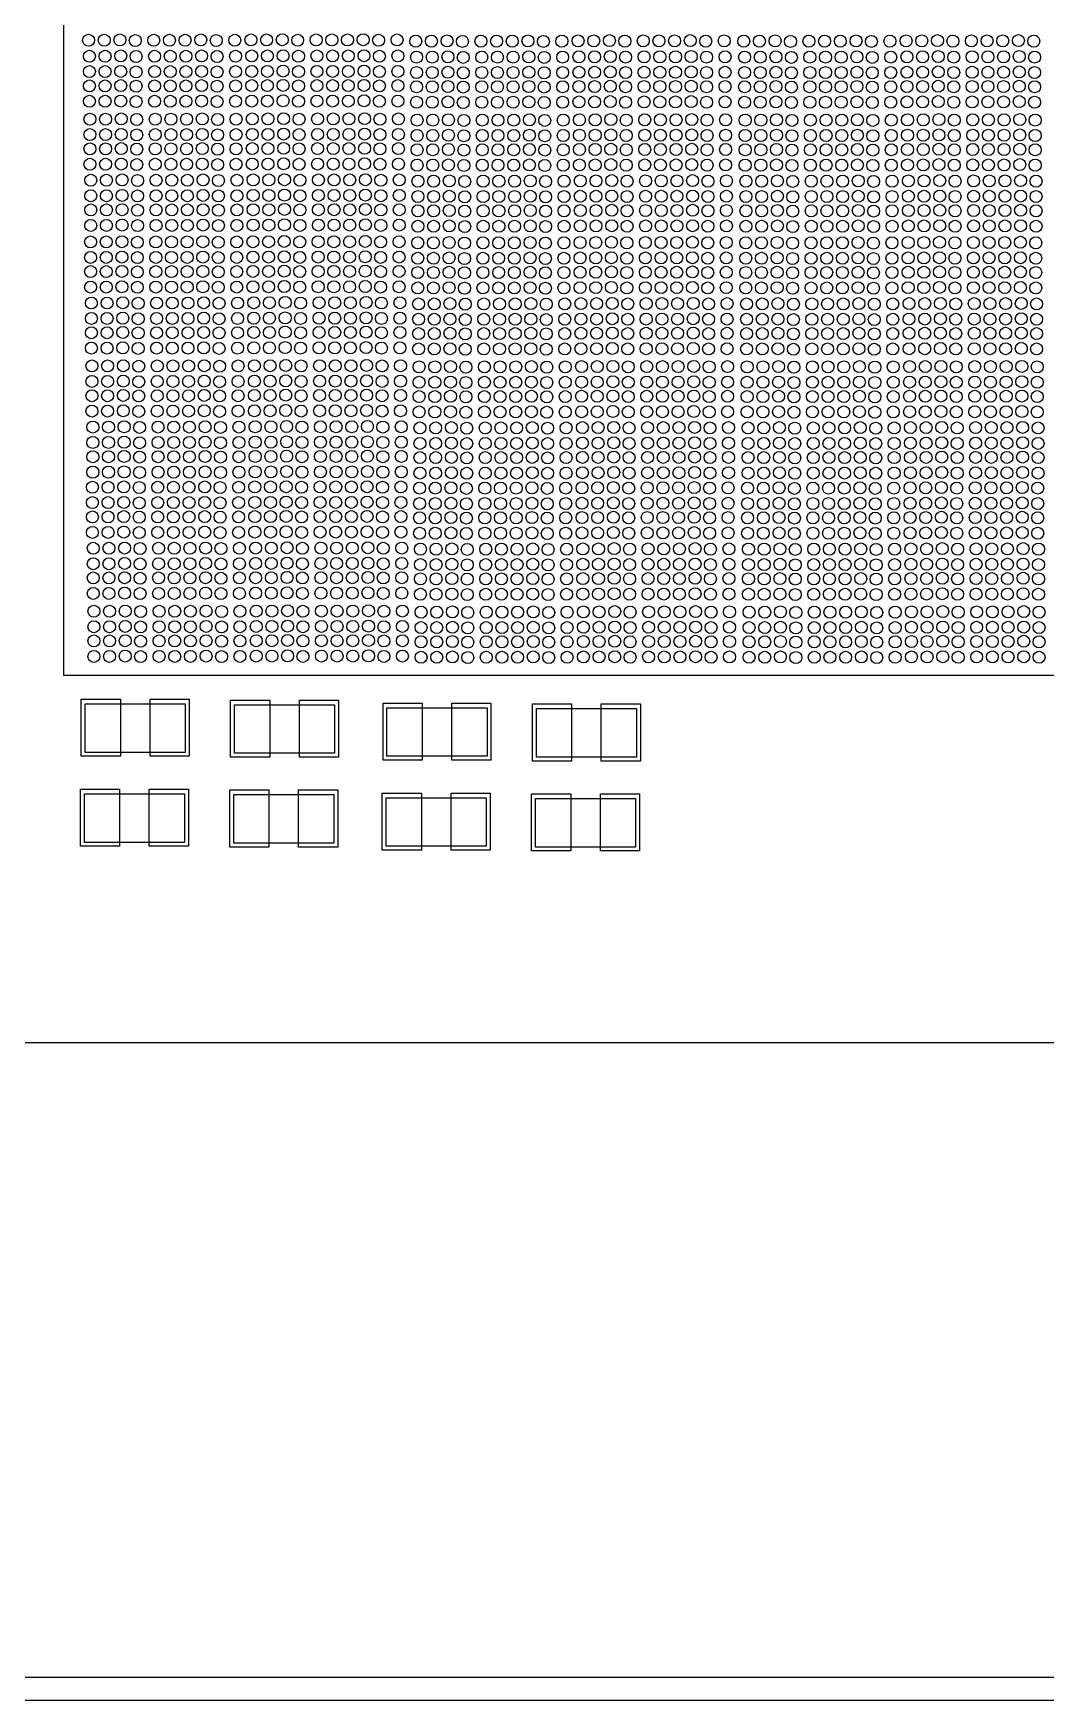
# Model space of a CAD drawing. Header units: millimetres. Extents: x 214 to 707, y -205 to 78.
# Drawn here: x 338 to 370.1, y -85.5 to -32.6 of the extents above; entities that cross this region are included whole.
import ezdxf

# ---------------------------------------------------------------- set-up
doc = ezdxf.new("R2010")
doc.units = ezdxf.units.MM
doc.layers.get('0').update_dxf_attribs({"linetype": 'CONTINUOUS', "lineweight": 25})

msp = doc.modelspace()

# ---------------------------------------------------------------- linework, layer by layer
for points in [[(303.612, 36.549), (433.759, 36.549), (433.759, -85.475), (303.612, -85.475)], [(304.364, 35.795), (433.075, 35.795), (433.075, -84.746), (304.364, -84.746)], [(332.34, 19.73), (398.332, 19.73), (398.332, -64.631), (332.34, -64.631)], [(339.001, 8.122), (391.988, 8.122), (391.988, -52.987), (339.001, -52.987)], [(339.559, -53.743), (340.798, -53.743), (340.798, -55.552), (339.559, -55.552)], [(341.74, -53.743), (342.98, -53.743), (342.98, -55.552), (341.74, -55.552)], [(344.293, -53.768), (345.533, -53.768), (345.533, -55.577), (344.293, -55.577)], [(346.475, -53.768), (347.714, -53.768), (347.714, -55.577), (346.475, -55.577)], [(349.127, -53.867), (350.367, -53.867), (350.367, -55.676), (349.127, -55.676)], [(351.309, -53.867), (352.548, -53.867), (352.548, -55.676), (351.309, -55.676)], [(339.683, -53.892), (342.856, -53.892), (342.856, -55.428), (339.683, -55.428)], [(344.417, -53.916), (347.59, -53.916), (347.59, -55.453), (344.417, -55.453)], [(349.251, -54.016), (352.424, -54.016), (352.424, -55.552), (349.251, -55.552)], [(353.862, -53.892), (355.101, -53.892), (355.101, -55.701), (353.862, -55.701)], [(353.986, -54.04), (357.159, -54.04), (357.159, -55.577), (353.986, -55.577)], [(356.043, -53.892), (357.283, -53.892), (357.283, -55.701), (356.043, -55.701)], [(339.534, -56.594), (340.773, -56.594), (340.773, -58.403), (339.534, -58.403)], [(339.658, -56.742), (342.831, -56.742), (342.831, -58.279), (339.658, -58.279)], [(341.715, -56.594), (342.955, -56.594), (342.955, -58.403), (341.715, -58.403)], [(344.269, -56.618), (345.508, -56.618), (345.508, -58.428), (344.269, -58.428)], [(344.393, -56.767), (347.566, -56.767), (347.566, -58.304), (344.393, -58.304)], [(346.45, -56.618), (347.69, -56.618), (347.69, -58.428), (346.45, -58.428)], [(349.102, -56.717), (350.342, -56.717), (350.342, -58.527), (349.102, -58.527)], [(349.226, -56.866), (352.399, -56.866), (352.399, -58.403), (349.226, -58.403)], [(351.284, -56.717), (352.523, -56.717), (352.523, -58.527), (351.284, -58.527)], [(353.837, -56.742), (355.077, -56.742), (355.077, -58.552), (353.837, -58.552)], [(353.961, -56.891), (357.134, -56.891), (357.134, -58.428), (353.961, -58.428)], [(356.018, -56.742), (357.258, -56.742), (357.258, -58.552), (356.018, -58.552)]]:
    msp.add_lwpolyline(points, close=True)
for centre in [(339.789, -32.863), (340.286, -32.863), (340.783, -32.854), (341.271, -32.872), (341.857, -32.863), (342.354, -32.863), (342.851, -32.863), (343.348, -32.854), (343.836, -32.872), (344.422, -32.863), (344.937, -32.854), (345.434, -32.854), (345.931, -32.845), (346.419, -32.863), (347.005, -32.854), (347.502, -32.854), (347.999, -32.854), (348.496, -32.845), (348.984, -32.863), (349.569, -32.854), (350.161, -32.891), (350.658, -32.891), (351.155, -32.882), (351.643, -32.9), (352.229, -32.891), (352.726, -32.891), (353.223, -32.891), (353.72, -32.882), (354.208, -32.9), (354.794, -32.891), (355.309, -32.882), (355.806, -32.882), (356.303, -32.873), (356.791, -32.891), (357.376, -32.882), (357.873, -32.882), (358.37, -32.882), (358.867, -32.873), (359.356, -32.891), (359.941, -32.882), (360.561, -32.891), (361.058, -32.891), (361.555, -32.882), (362.043, -32.9), (362.629, -32.891), (363.126, -32.891), (363.623, -32.891), (364.12, -32.882), (364.608, -32.9), (365.194, -32.891), (365.709, -32.882), (366.206, -32.882), (366.703, -32.873), (367.191, -32.891), (367.777, -32.882), (368.274, -32.882), (368.771, -32.882), (369.268, -32.873), (369.756, -32.891), (339.816, -33.369), (340.313, -33.369), (340.81, -33.36), (341.298, -33.377), (341.884, -33.369), (342.381, -33.369), (342.878, -33.369), (343.375, -33.36), (343.863, -33.377), (344.449, -33.369), (344.963, -33.36), (345.46, -33.36), (345.957, -33.351), (346.445, -33.369), (347.031, -33.36), (347.528, -33.36), (348.025, -33.36), (348.522, -33.351), (349.01, -33.369), (349.596, -33.36), (350.188, -33.397), (350.685, -33.397), (351.182, -33.388), (351.67, -33.406), (352.256, -33.397), (352.753, -33.397), (353.25, -33.397), (353.747, -33.388), (354.235, -33.406), (354.82, -33.397), (355.335, -33.388), (355.832, -33.388), (356.329, -33.379), (356.817, -33.397), (357.403, -33.388), (357.9, -33.388), (358.397, -33.388), (358.894, -33.379), (359.382, -33.397), (359.968, -33.388), (360.588, -33.397), (361.085, -33.397), (361.582, -33.388), (362.07, -33.406), (362.656, -33.397), (363.153, -33.397), (363.65, -33.397), (364.147, -33.388), (364.635, -33.406), (365.221, -33.397), (365.735, -33.388), (366.232, -33.388), (366.729, -33.379), (367.217, -33.397), (367.803, -33.388), (368.3, -33.388), (368.797, -33.388), (369.294, -33.379), (369.782, -33.397), (339.816, -33.857), (340.313, -33.857), (340.81, -33.848), (341.298, -33.866), (341.884, -33.857), (342.381, -33.857), (342.878, -33.857), (343.375, -33.848), (343.863, -33.866), (344.449, -33.857), (344.963, -33.848), (345.46, -33.848), (345.957, -33.839), (346.445, -33.857), (347.031, -33.848), (347.528, -33.848), (348.025, -33.848), (348.522, -33.839), (349.01, -33.857), (349.596, -33.848), (350.188, -33.885), (350.685, -33.885), (351.182, -33.876), (351.67, -33.894), (352.256, -33.885), (352.753, -33.885), (353.25, -33.885), (353.747, -33.876), (354.235, -33.894), (354.82, -33.885), (355.335, -33.876), (355.832, -33.876), (356.329, -33.867), (356.817, -33.885), (357.403, -33.876), (357.9, -33.876), (358.397, -33.876), (358.894, -33.867), (359.382, -33.885), (359.968, -33.876), (360.588, -33.885), (361.085, -33.885), (361.582, -33.876), (362.07, -33.894), (362.656, -33.885), (363.153, -33.885), (363.65, -33.885), (364.147, -33.876), (364.635, -33.894), (365.221, -33.885), (365.735, -33.876), (366.232, -33.876), (366.729, -33.867), (367.217, -33.885), (367.803, -33.876), (368.3, -33.876), (368.797, -33.876), (369.294, -33.867), (369.782, -33.885), (339.816, -34.309), (340.313, -34.309), (340.81, -34.3), (341.298, -34.318), (341.884, -34.309), (342.381, -34.309), (342.878, -34.309), (343.375, -34.3), (343.863, -34.318), (344.449, -34.309), (344.963, -34.3), (345.46, -34.3), (345.957, -34.292), (346.445, -34.309), (347.031, -34.3), (347.528, -34.3), (348.025, -34.3), (348.522, -34.292), (349.01, -34.309), (349.596, -34.3), (350.188, -34.337), (350.685, -34.337), (351.182, -34.329), (351.67, -34.346), (352.256, -34.337), (352.753, -34.337), (353.25, -34.337), (353.747, -34.329), (354.235, -34.346), (354.82, -34.337), (355.335, -34.329), (355.832, -34.329), (356.329, -34.32), (356.817, -34.337), (357.403, -34.329), (357.9, -34.329), (358.397, -34.329), (358.894, -34.32), (359.382, -34.337), (359.968, -34.329), (360.588, -34.337), (361.085, -34.337), (361.582, -34.329), (362.07, -34.346), (362.656, -34.337), (363.153, -34.337), (363.65, -34.337), (364.147, -34.329), (364.635, -34.346), (365.221, -34.337), (365.735, -34.329), (366.232, -34.329), (366.729, -34.32), (367.217, -34.337), (367.803, -34.329), (368.3, -34.329), (368.797, -34.329), (369.294, -34.32), (369.782, -34.337), (339.816, -34.797), (340.313, -34.797), (340.81, -34.789), (341.298, -34.806), (341.884, -34.797), (342.381, -34.797), (342.878, -34.797), (343.375, -34.789), (343.863, -34.806), (344.449, -34.797), (344.963, -34.789), (345.46, -34.789), (345.957, -34.78), (346.445, -34.797), (347.031, -34.789), (347.528, -34.789), (348.025, -34.789), (348.522, -34.78), (349.01, -34.797), (349.596, -34.789), (350.188, -34.826), (350.685, -34.826), (351.182, -34.817), (351.67, -34.834), (352.256, -34.826), (352.753, -34.826), (353.25, -34.826), (353.747, -34.817), (354.235, -34.834), (354.82, -34.826), (355.335, -34.817), (355.832, -34.817), (356.329, -34.808), (356.817, -34.826), (357.403, -34.817), (357.9, -34.817), (358.397, -34.817), (358.894, -34.808), (359.382, -34.826), (359.968, -34.817), (360.588, -34.826), (361.085, -34.826), (361.582, -34.817), (362.07, -34.834), (362.656, -34.826), (363.153, -34.826), (363.65, -34.826), (364.147, -34.817), (364.635, -34.834), (365.221, -34.826), (365.735, -34.817), (366.232, -34.817), (366.729, -34.808), (367.217, -34.826), (367.803, -34.817), (368.3, -34.817), (368.797, -34.817), (369.294, -34.808), (369.782, -34.826), (339.834, -35.364), (340.331, -35.364), (340.828, -35.356), (341.316, -35.373), (341.902, -35.364), (342.399, -35.364), (342.896, -35.364), (343.393, -35.356), (343.881, -35.373), (344.466, -35.364), (344.981, -35.356), (345.478, -35.356), (345.975, -35.347), (346.463, -35.364), (347.049, -35.356), (347.546, -35.356), (348.043, -35.356), (348.54, -35.347), (349.028, -35.364), (349.614, -35.356), (350.206, -35.393), (350.703, -35.393), (351.2, -35.384), (351.688, -35.401), (352.273, -35.393), (352.77, -35.393), (353.267, -35.393), (353.764, -35.384), (354.253, -35.401), (354.838, -35.393), (355.353, -35.384), (355.85, -35.384), (356.347, -35.375), (356.835, -35.393), (357.421, -35.384), (357.918, -35.384), (358.415, -35.384), (358.912, -35.375), (359.4, -35.393), (359.986, -35.384), (360.606, -35.393), (361.103, -35.393), (361.6, -35.384), (362.088, -35.401), (362.674, -35.393), (363.171, -35.393), (363.668, -35.393), (364.165, -35.384), (364.653, -35.401), (365.238, -35.393), (365.753, -35.384), (366.25, -35.384), (366.747, -35.375), (367.235, -35.393), (367.821, -35.384), (368.318, -35.384), (368.815, -35.384), (369.312, -35.375), (369.8, -35.393), (339.834, -35.853), (340.331, -35.853), (340.828, -35.844), (341.316, -35.861), (341.902, -35.853), (342.399, -35.853), (342.896, -35.853), (343.393, -35.844), (343.881, -35.861), (344.466, -35.853), (344.981, -35.844), (345.478, -35.844), (345.975, -35.835), (346.463, -35.853), (347.049, -35.844), (347.546, -35.844), (348.043, -35.844), (348.54, -35.835), (349.028, -35.853), (349.614, -35.844), (350.206, -35.881), (350.703, -35.881), (351.2, -35.872), (351.688, -35.89), (352.273, -35.881), (352.77, -35.881), (353.267, -35.881), (353.764, -35.872), (354.253, -35.89), (354.838, -35.881), (355.353, -35.872), (355.85, -35.872), (356.347, -35.863), (356.835, -35.881), (357.421, -35.872), (357.918, -35.872), (358.415, -35.872), (358.912, -35.863), (359.4, -35.881), (359.986, -35.872), (360.606, -35.881), (361.103, -35.881), (361.6, -35.872), (362.088, -35.89), (362.674, -35.881), (363.171, -35.881), (363.668, -35.881), (364.165, -35.872), (364.653, -35.89), (365.238, -35.881), (365.753, -35.872), (366.25, -35.872), (366.747, -35.863), (367.235, -35.881), (367.821, -35.872), (368.318, -35.872), (368.815, -35.872), (369.312, -35.863), (369.8, -35.881), (339.834, -36.305), (340.331, -36.305), (340.828, -36.296), (341.316, -36.314), (341.902, -36.305), (342.399, -36.305), (342.896, -36.305), (343.393, -36.296), (343.881, -36.314), (344.466, -36.305), (344.981, -36.296), (345.478, -36.296), (345.975, -36.287), (346.463, -36.305), (347.049, -36.296), (347.546, -36.296), (348.043, -36.296), (348.54, -36.287), (349.028, -36.305), (349.614, -36.296), (350.206, -36.333), (350.703, -36.333), (351.2, -36.324), (351.688, -36.342), (352.273, -36.333), (352.77, -36.333), (353.267, -36.333), (353.764, -36.324), (354.253, -36.342), (354.838, -36.333), (355.353, -36.324), (355.85, -36.324), (356.347, -36.316), (356.835, -36.333), (357.421, -36.324), (357.918, -36.324), (358.415, -36.324), (358.912, -36.316), (359.4, -36.333), (359.986, -36.324), (360.606, -36.333), (361.103, -36.333), (361.6, -36.324), (362.088, -36.342), (362.674, -36.333), (363.171, -36.333), (363.668, -36.333), (364.165, -36.324), (364.653, -36.342), (365.238, -36.333), (365.753, -36.324), (366.25, -36.324), (366.747, -36.316), (367.235, -36.333), (367.821, -36.324), (368.318, -36.324), (368.815, -36.324), (369.312, -36.316), (369.8, -36.333), (339.834, -36.793), (340.331, -36.793), (340.828, -36.784), (341.316, -36.802), (341.902, -36.793), (342.399, -36.793), (342.896, -36.793), (343.393, -36.784), (343.881, -36.802), (344.466, -36.793), (344.981, -36.784), (345.478, -36.784), (345.975, -36.776), (346.463, -36.793), (347.049, -36.784), (347.546, -36.784), (348.043, -36.784), (348.54, -36.776), (349.028, -36.793), (349.614, -36.784), (350.206, -36.821), (350.703, -36.821), (351.2, -36.813), (351.688, -36.83), (352.273, -36.821), (352.77, -36.821), (353.267, -36.821), (353.764, -36.813), (354.253, -36.83), (354.838, -36.821), (355.353, -36.813), (355.85, -36.813), (356.347, -36.804), (356.835, -36.821), (357.421, -36.813), (357.918, -36.813), (358.415, -36.813), (358.912, -36.804), (359.4, -36.821), (359.986, -36.813), (360.606, -36.821), (361.103, -36.821), (361.6, -36.813), (362.088, -36.83), (362.674, -36.821), (363.171, -36.821), (363.668, -36.821), (364.165, -36.813), (364.653, -36.83), (365.238, -36.821), (365.753, -36.813), (366.25, -36.813), (366.747, -36.804), (367.235, -36.821), (367.821, -36.813), (368.318, -36.813), (368.815, -36.813), (369.312, -36.804), (369.8, -36.821), (339.86, -37.299), (340.357, -37.299), (340.854, -37.29), (341.342, -37.308), (341.928, -37.299), (342.425, -37.299), (342.922, -37.299), (343.419, -37.29), (343.907, -37.308), (344.493, -37.299), (345.008, -37.29), (345.505, -37.29), (346.002, -37.281), (346.49, -37.299), (347.076, -37.29), (347.573, -37.29), (348.07, -37.29), (348.567, -37.281), (349.055, -37.299), (349.641, -37.29), (350.232, -37.327), (350.729, -37.327), (351.226, -37.318), (351.714, -37.336), (352.3, -37.327), (352.797, -37.327), (353.294, -37.327), (353.791, -37.318), (354.279, -37.336), (354.865, -37.327), (355.38, -37.318), (355.877, -37.318), (356.374, -37.31), (356.862, -37.327), (357.448, -37.318), (357.945, -37.318), (358.442, -37.318), (358.939, -37.31), (359.427, -37.327), (360.012, -37.318), (360.632, -37.327), (361.129, -37.327), (361.626, -37.318), (362.114, -37.336), (362.7, -37.327), (363.197, -37.327), (363.694, -37.327), (364.191, -37.318), (364.679, -37.336), (365.265, -37.327), (365.78, -37.318), (366.277, -37.318), (366.774, -37.31), (367.262, -37.327), (367.848, -37.318), (368.345, -37.318), (368.842, -37.318), (369.339, -37.31), (369.827, -37.327), (339.86, -37.787), (340.357, -37.787), (340.854, -37.778), (341.342, -37.796), (341.928, -37.787), (342.425, -37.787), (342.922, -37.787), (343.419, -37.778), (343.907, -37.796), (344.493, -37.787), (345.008, -37.778), (345.505, -37.778), (346.002, -37.77), (346.002, -38.222), (346.49, -37.787), (347.076, -37.778), (347.573, -37.778), (348.07, -37.778), (348.567, -37.77), (348.567, -38.222), (349.055, -37.787), (349.641, -37.778), (350.232, -37.815), (350.729, -37.815), (351.226, -37.807), (351.714, -37.824), (352.3, -37.815), (352.797, -37.815), (353.294, -37.815), (353.791, -37.807), (354.279, -37.824), (354.865, -37.815), (355.38, -37.807), (355.877, -37.807), (356.374, -37.798), (356.862, -37.815), (357.448, -37.807), (357.945, -37.807), (358.442, -37.807), (358.939, -37.798), (359.427, -37.815), (360.012, -37.807), (360.632, -37.815), (361.129, -37.815), (361.626, -37.807), (362.114, -37.824), (362.7, -37.815), (363.197, -37.815), (363.694, -37.815), (364.191, -37.807), (364.679, -37.824), (365.265, -37.815), (365.78, -37.807), (366.277, -37.807), (366.774, -37.798), (367.262, -37.815), (367.848, -37.807), (368.345, -37.807), (368.842, -37.807), (369.339, -37.798), (369.827, -37.815), (339.86, -38.24), (339.86, -38.728), (340.357, -38.24), (340.357, -38.728), (340.854, -38.231), (340.854, -38.719), (341.342, -38.249), (341.342, -38.737), (341.928, -38.24), (341.928, -38.728), (342.425, -38.24), (342.425, -38.728), (342.922, -38.24), (342.922, -38.728), (343.419, -38.231), (343.419, -38.719), (343.907, -38.249), (343.907, -38.737), (344.493, -38.24), (344.493, -38.728), (345.008, -38.231), (345.008, -38.719), (345.505, -38.231), (345.505, -38.719), (346.002, -38.71), (346.49, -38.24), (346.49, -38.728), (347.076, -38.231), (347.076, -38.719), (347.573, -38.231), (347.573, -38.719), (348.07, -38.231), (348.07, -38.719), (348.567, -38.71), (349.055, -38.24), (349.055, -38.728), (349.641, -38.231), (349.641, -38.719), (350.232, -38.268), (350.232, -38.756), (350.729, -38.268), (350.729, -38.756), (351.226, -38.259), (351.226, -38.747), (351.714, -38.277), (352.3, -38.268), (352.3, -38.756), (352.797, -38.268), (352.797, -38.756), (353.294, -38.268), (353.294, -38.756), (353.791, -38.259), (353.791, -38.747), (354.279, -38.277), (354.865, -38.268), (354.865, -38.756), (355.38, -38.259), (355.38, -38.747), (355.877, -38.259), (355.877, -38.747), (356.374, -38.25), (356.374, -38.738), (356.862, -38.268), (356.862, -38.756), (357.448, -38.259), (357.448, -38.747), (357.945, -38.259), (357.945, -38.747), (358.442, -38.259), (358.442, -38.747), (358.939, -38.25), (358.939, -38.738), (359.427, -38.268), (359.427, -38.756), (360.012, -38.259), (360.012, -38.747), (360.632, -38.268), (360.632, -38.756), (361.129, -38.268), (361.129, -38.756), (361.626, -38.259), (361.626, -38.747), (362.114, -38.277), (362.7, -38.268), (362.7, -38.756), (363.197, -38.268), (363.197, -38.756), (363.694, -38.268), (363.694, -38.756), (364.191, -38.259), (364.191, -38.747), (364.679, -38.277), (365.265, -38.268), (365.265, -38.756), (365.78, -38.259), (365.78, -38.747), (366.277, -38.259), (366.277, -38.747), (366.774, -38.25), (366.774, -38.738), (367.262, -38.268), (367.262, -38.756), (367.848, -38.259), (367.848, -38.747), (368.345, -38.259), (368.345, -38.747), (368.842, -38.259), (368.842, -38.747), (369.339, -38.25), (369.339, -38.738), (369.827, -38.268), (369.827, -38.756), (339.854, -39.254), (340.351, -39.254), (340.848, -39.245), (341.336, -39.263), (341.922, -39.254), (342.419, -39.254), (342.916, -39.254), (343.413, -39.245), (343.901, -39.263), (344.487, -39.254), (345.001, -39.245), (345.498, -39.245), (345.995, -39.236), (346.483, -39.254), (347.069, -39.245), (347.566, -39.245), (348.063, -39.245), (348.56, -39.236), (349.048, -39.254), (349.634, -39.245), (350.226, -39.282), (350.723, -39.282), (351.22, -39.273), (351.714, -38.765), (352.294, -39.282), (352.791, -39.282), (353.288, -39.282), (353.785, -39.273), (354.279, -38.765), (354.858, -39.282), (355.373, -39.273), (355.87, -39.273), (356.367, -39.264), (356.855, -39.282), (357.441, -39.273), (357.938, -39.273), (358.435, -39.273), (358.932, -39.264), (359.42, -39.282), (360.006, -39.273), (360.626, -39.282), (361.123, -39.282), (361.62, -39.273), (362.114, -38.765), (362.694, -39.282), (363.191, -39.282), (363.688, -39.282), (364.185, -39.273), (364.679, -38.765), (365.259, -39.282), (365.773, -39.273), (366.27, -39.273), (366.767, -39.264), (367.255, -39.282), (367.841, -39.273), (368.338, -39.273), (368.835, -39.273), (369.332, -39.264), (369.82, -39.282), (339.854, -39.742), (340.351, -39.742), (340.848, -39.733), (341.336, -39.751), (341.922, -39.742), (342.419, -39.742), (342.916, -39.742), (343.413, -39.733), (343.901, -39.751), (344.487, -39.742), (345.001, -39.733), (345.498, -39.733), (345.995, -39.724), (346.483, -39.742), (347.069, -39.733), (347.566, -39.733), (348.063, -39.733), (348.56, -39.724), (349.048, -39.742), (349.634, -39.733), (350.226, -39.77), (350.723, -39.77), (351.22, -39.761), (351.708, -39.291), (351.708, -39.779), (352.294, -39.77), (352.791, -39.77), (353.288, -39.77), (353.785, -39.761), (354.273, -39.291), (354.273, -39.779), (354.858, -39.77), (355.373, -39.761), (355.87, -39.761), (356.367, -39.752), (356.855, -39.77), (357.441, -39.761), (357.938, -39.761), (358.435, -39.761), (358.932, -39.752), (359.42, -39.77), (360.006, -39.761), (360.626, -39.77), (361.123, -39.77), (361.62, -39.761), (362.108, -39.291), (362.108, -39.779), (362.694, -39.77), (363.191, -39.77), (363.688, -39.77), (364.185, -39.761), (364.673, -39.291), (364.673, -39.779), (365.259, -39.77), (365.773, -39.761), (366.27, -39.761), (366.767, -39.752), (367.255, -39.77), (367.841, -39.761), (368.338, -39.761), (368.835, -39.761), (369.332, -39.752), (369.82, -39.77), (339.854, -40.194), (340.351, -40.194), (340.848, -40.186), (341.336, -40.203), (341.922, -40.194), (342.419, -40.194), (342.916, -40.194), (343.413, -40.186), (343.901, -40.203), (344.487, -40.194), (345.001, -40.186), (345.498, -40.186), (345.995, -40.177), (346.483, -40.194), (347.069, -40.186), (347.566, -40.186), (348.063, -40.186), (348.56, -40.177), (349.048, -40.194), (349.634, -40.186), (350.226, -40.223), (350.723, -40.223), (351.22, -40.214), (351.708, -40.231), (352.294, -40.223), (352.791, -40.223), (353.288, -40.223), (353.785, -40.214), (354.273, -40.231), (354.858, -40.223), (355.373, -40.214), (355.87, -40.214), (356.367, -40.205), (356.855, -40.223), (357.441, -40.214), (357.938, -40.214), (358.435, -40.214), (358.932, -40.205), (359.42, -40.223), (360.006, -40.214), (360.626, -40.223), (361.123, -40.223), (361.62, -40.214), (362.108, -40.231), (362.694, -40.223), (363.191, -40.223), (363.688, -40.223), (364.185, -40.214), (364.673, -40.231), (365.259, -40.223), (365.773, -40.214), (366.27, -40.214), (366.767, -40.205), (367.255, -40.223), (367.841, -40.214), (368.338, -40.214), (368.835, -40.214), (369.332, -40.205), (369.82, -40.223), (339.854, -40.683), (340.351, -40.683), (340.848, -40.674), (341.336, -40.691), (341.922, -40.683), (342.419, -40.683), (342.916, -40.683), (343.413, -40.674), (343.901, -40.691), (344.487, -40.683), (345.001, -40.674), (345.498, -40.674), (345.995, -40.665), (346.483, -40.683), (347.069, -40.674), (347.566, -40.674), (348.063, -40.674), (348.56, -40.665), (349.048, -40.683), (349.634, -40.674), (350.226, -40.711), (350.723, -40.711), (351.22, -40.702), (351.708, -40.72), (352.294, -40.711), (352.791, -40.711), (353.288, -40.711), (353.785, -40.702), (354.273, -40.72), (354.858, -40.711), (355.373, -40.702), (355.87, -40.702), (356.367, -40.693), (356.855, -40.711), (357.441, -40.702), (357.938, -40.702), (358.435, -40.702), (358.932, -40.693), (359.42, -40.711), (360.006, -40.702), (360.626, -40.711), (361.123, -40.711), (361.62, -40.702), (362.108, -40.72), (362.694, -40.711), (363.191, -40.711), (363.688, -40.711), (364.185, -40.702), (364.673, -40.72), (365.259, -40.711), (365.773, -40.702), (366.27, -40.702), (366.767, -40.693), (367.255, -40.711), (367.841, -40.702), (368.338, -40.702), (368.835, -40.702), (369.332, -40.693), (369.82, -40.711), (339.88, -41.188), (340.377, -41.188), (340.874, -41.18), (341.363, -41.197), (341.948, -41.188), (342.445, -41.188), (342.942, -41.188), (343.439, -41.18), (343.927, -41.197), (344.513, -41.188), (345.028, -41.18), (345.525, -41.18), (346.022, -41.171), (346.51, -41.188), (347.096, -41.18), (347.593, -41.18), (348.09, -41.18), (348.587, -41.171), (349.075, -41.188), (349.661, -41.18), (350.252, -41.217), (350.749, -41.217), (351.246, -41.208), (351.734, -41.225), (352.32, -41.217), (352.817, -41.217), (353.314, -41.217), (353.811, -41.208), (354.299, -41.225), (354.885, -41.217), (355.4, -41.208), (355.897, -41.208), (356.394, -41.199), (356.882, -41.217), (357.468, -41.208), (357.965, -41.208), (358.462, -41.208), (358.959, -41.199), (359.447, -41.217), (360.033, -41.208), (360.652, -41.217), (361.149, -41.217), (361.646, -41.208), (362.135, -41.225), (362.72, -41.217), (363.217, -41.217), (363.714, -41.217), (364.211, -41.208), (364.699, -41.225), (365.285, -41.217), (365.8, -41.208), (366.297, -41.208), (366.794, -41.199), (367.282, -41.217), (367.868, -41.208), (368.365, -41.208), (368.862, -41.208), (369.359, -41.199), (369.847, -41.217), (339.88, -41.677), (340.377, -41.677), (340.874, -41.668), (341.363, -41.685), (341.948, -41.677), (342.445, -41.677), (342.942, -41.677), (343.439, -41.668), (343.927, -41.685), (344.513, -41.677), (345.028, -41.668), (345.525, -41.668), (346.022, -41.659), (346.51, -41.677), (347.096, -41.668), (347.593, -41.668), (348.09, -41.668), (348.587, -41.659), (349.075, -41.677), (349.661, -41.668), (350.252, -41.705), (350.749, -41.705), (351.246, -41.696), (351.734, -41.714), (352.32, -41.705), (352.817, -41.705), (353.314, -41.705), (353.811, -41.696), (354.299, -41.714), (354.885, -41.705), (355.4, -41.696), (355.897, -41.696), (356.394, -41.687), (356.882, -41.705), (357.468, -41.696), (357.965, -41.696), (358.462, -41.696), (358.959, -41.687), (359.447, -41.705), (360.033, -41.696), (360.652, -41.705), (361.149, -41.705), (361.646, -41.696), (362.135, -41.714), (362.72, -41.705), (363.217, -41.705), (363.714, -41.705), (364.211, -41.696), (364.699, -41.714), (365.285, -41.705), (365.8, -41.696), (366.297, -41.696), (366.794, -41.687), (367.282, -41.705), (367.868, -41.696), (368.365, -41.696), (368.862, -41.696), (369.359, -41.687), (369.847, -41.705), (339.88, -42.129), (340.377, -42.129), (340.874, -42.12), (341.363, -42.138), (341.948, -42.129), (342.445, -42.129), (342.942, -42.129), (343.439, -42.12), (343.927, -42.138), (344.513, -42.129), (345.028, -42.12), (345.525, -42.12), (346.022, -42.111), (346.51, -42.129), (347.096, -42.12), (347.593, -42.12), (348.09, -42.12), (348.587, -42.111), (349.075, -42.129), (349.661, -42.12), (350.252, -42.157), (350.749, -42.157), (351.246, -42.148), (351.734, -42.166), (352.32, -42.157), (352.817, -42.157), (353.314, -42.157), (353.811, -42.148), (354.299, -42.166), (354.885, -42.157), (355.4, -42.148), (355.897, -42.148), (356.394, -42.14), (356.882, -42.157), (357.468, -42.148), (357.965, -42.148), (358.462, -42.148), (358.959, -42.14), (359.447, -42.157), (360.033, -42.148), (360.652, -42.157), (361.149, -42.157), (361.646, -42.148), (362.135, -42.166), (362.72, -42.157), (363.217, -42.157), (363.714, -42.157), (364.211, -42.148), (364.699, -42.166), (365.285, -42.157), (365.8, -42.148), (366.297, -42.148), (366.794, -42.14), (367.282, -42.157), (367.868, -42.148), (368.365, -42.148), (368.862, -42.148), (369.359, -42.14), (369.847, -42.157), (339.88, -42.617), (340.377, -42.617), (340.874, -42.608), (341.363, -42.626), (341.948, -42.617), (342.445, -42.617), (342.942, -42.617), (343.439, -42.608), (343.927, -42.626), (344.513, -42.617), (345.028, -42.608), (345.525, -42.608), (346.022, -42.6), (346.51, -42.617), (347.096, -42.608), (347.593, -42.608), (348.09, -42.608), (348.587, -42.6), (349.075, -42.617), (349.661, -42.608), (350.252, -42.645), (350.749, -42.645), (351.246, -42.637), (351.734, -42.654), (352.32, -42.645), (352.817, -42.645), (353.314, -42.645), (353.811, -42.637), (354.299, -42.654), (354.885, -42.645), (355.4, -42.637), (355.897, -42.637), (356.394, -42.628), (356.882, -42.645), (357.468, -42.637), (357.965, -42.637), (358.462, -42.637), (358.959, -42.628), (359.447, -42.645), (360.033, -42.637), (360.652, -42.645), (361.149, -42.645), (361.646, -42.637), (362.135, -42.654), (362.72, -42.645), (363.217, -42.645), (363.714, -42.645), (364.211, -42.637), (364.699, -42.654), (365.285, -42.645), (365.8, -42.637), (366.297, -42.637), (366.794, -42.628), (367.282, -42.645), (367.868, -42.637), (368.365, -42.637), (368.862, -42.637), (369.359, -42.628), (369.847, -42.645), (339.898, -43.184), (340.395, -43.184), (340.892, -43.175), (341.38, -43.193), (341.966, -43.184), (342.463, -43.184), (342.96, -43.184), (343.457, -43.175), (343.945, -43.193), (344.531, -43.184), (345.046, -43.175), (345.543, -43.175), (346.04, -43.167), (346.528, -43.184), (347.114, -43.175), (347.611, -43.175), (348.108, -43.175), (348.605, -43.167), (349.093, -43.184), (349.679, -43.175), (350.27, -43.212), (350.767, -43.212), (351.264, -43.204), (351.752, -43.221), (352.338, -43.212), (352.835, -43.212), (353.332, -43.212), (353.829, -43.204), (354.317, -43.221), (354.903, -43.212), (355.418, -43.204), (355.915, -43.204), (356.412, -43.195), (356.9, -43.212), (357.486, -43.204), (357.983, -43.204), (358.48, -43.204), (358.977, -43.195), (359.465, -43.212), (360.05, -43.204), (360.67, -43.212), (361.167, -43.212), (361.664, -43.204), (362.152, -43.221), (362.738, -43.212), (363.235, -43.212), (363.732, -43.212), (364.229, -43.204), (364.717, -43.221), (365.303, -43.212), (365.818, -43.204), (366.315, -43.204), (366.812, -43.195), (367.3, -43.212), (367.886, -43.204), (368.383, -43.204), (368.88, -43.204), (369.377, -43.195), (369.865, -43.212), (339.898, -43.672), (340.395, -43.672), (340.892, -43.664), (341.38, -43.681), (341.966, -43.672), (342.463, -43.672), (342.96, -43.672), (343.457, -43.664), (343.945, -43.681), (344.531, -43.672), (345.046, -43.664), (345.543, -43.664), (346.04, -43.655), (346.528, -43.672), (347.114, -43.664), (347.611, -43.664), (348.108, -43.664), (348.605, -43.655), (349.093, -43.672), (349.679, -43.664), (350.27, -43.701), (350.767, -43.701), (351.264, -43.692), (351.752, -43.709), (352.338, -43.701), (352.835, -43.701), (353.332, -43.701), (353.829, -43.692), (354.317, -43.709), (354.903, -43.701), (355.418, -43.692), (355.915, -43.692), (356.412, -43.683), (356.9, -43.701), (357.486, -43.692), (357.983, -43.692), (358.48, -43.692), (358.977, -43.683), (359.465, -43.701), (360.05, -43.692), (360.67, -43.701), (361.167, -43.701), (361.664, -43.692), (362.152, -43.709), (362.738, -43.701), (363.235, -43.701), (363.732, -43.701), (364.229, -43.692), (364.717, -43.709), (365.303, -43.701), (365.818, -43.692), (366.315, -43.692), (366.812, -43.683), (367.3, -43.701), (367.886, -43.692), (368.383, -43.692), (368.88, -43.692), (369.377, -43.683), (369.865, -43.701), (339.898, -44.125), (340.395, -44.125), (340.892, -44.116), (341.38, -44.134), (341.966, -44.125), (342.463, -44.125), (342.96, -44.125), (343.457, -44.116), (343.945, -44.134), (344.531, -44.125), (345.046, -44.116), (345.543, -44.116), (346.04, -44.107), (346.528, -44.125), (347.114, -44.116), (347.611, -44.116), (348.108, -44.116), (348.605, -44.107), (349.093, -44.125), (349.679, -44.116), (350.27, -44.153), (350.767, -44.153), (351.264, -44.144), (351.752, -44.162), (352.338, -44.153), (352.835, -44.153), (353.332, -44.153), (353.829, -44.144), (354.317, -44.162), (354.903, -44.153), (355.418, -44.144), (355.915, -44.144), (356.412, -44.135), (356.9, -44.153), (357.486, -44.144), (357.983, -44.144), (358.48, -44.144), (358.977, -44.135), (359.465, -44.153), (360.05, -44.144), (360.67, -44.153), (361.167, -44.153), (361.664, -44.144), (362.152, -44.162), (362.738, -44.153), (363.235, -44.153), (363.732, -44.153), (364.229, -44.144), (364.717, -44.162), (365.303, -44.153), (365.818, -44.144), (366.315, -44.144), (366.812, -44.135), (367.3, -44.153), (367.886, -44.144), (368.383, -44.144), (368.88, -44.144), (369.377, -44.135), (369.865, -44.153), (339.898, -44.613), (340.395, -44.613), (340.892, -44.604), (341.38, -44.622), (341.966, -44.613), (342.463, -44.613), (342.96, -44.613), (343.457, -44.604), (343.945, -44.622), (344.531, -44.613), (345.046, -44.604), (345.543, -44.604), (346.04, -44.595), (346.528, -44.613), (347.114, -44.604), (347.611, -44.604), (348.108, -44.604), (348.605, -44.595), (349.093, -44.613), (349.679, -44.604), (350.27, -44.641), (350.767, -44.641), (351.264, -44.632), (351.752, -44.65), (352.338, -44.641), (352.835, -44.641), (353.332, -44.641), (353.829, -44.632), (354.317, -44.65), (354.903, -44.641), (355.418, -44.632), (355.915, -44.632), (356.412, -44.624), (356.9, -44.641), (357.486, -44.632), (357.983, -44.632), (358.48, -44.632), (358.977, -44.624), (359.465, -44.641), (360.05, -44.632), (360.67, -44.641), (361.167, -44.641), (361.664, -44.632), (362.152, -44.65), (362.738, -44.641), (363.235, -44.641), (363.732, -44.641), (364.229, -44.632), (364.717, -44.65), (365.303, -44.641), (365.818, -44.632), (366.315, -44.632), (366.812, -44.624), (367.3, -44.641), (367.886, -44.632), (368.383, -44.632), (368.88, -44.632), (369.377, -44.624), (369.865, -44.641), (339.925, -45.119), (339.925, -45.607), (340.422, -45.119), (340.422, -45.607), (340.919, -45.11), (340.919, -45.598), (341.407, -45.128), (341.407, -45.616), (341.993, -45.119), (341.993, -45.607), (342.49, -45.119), (342.49, -45.607), (342.987, -45.119), (342.987, -45.607), (343.484, -45.11), (343.484, -45.598), (343.972, -45.128), (343.972, -45.616), (344.558, -45.119), (344.558, -45.607), (345.072, -45.11), (345.072, -45.598), (345.569, -45.11), (345.569, -45.598), (346.066, -45.101), (346.066, -45.589), (346.555, -45.119), (346.555, -45.607), (347.14, -45.11), (347.14, -45.598), (347.637, -45.11), (347.637, -45.598), (348.134, -45.11), (348.134, -45.598), (348.631, -45.101), (348.631, -45.589), (349.119, -45.119), (349.119, -45.607), (349.705, -45.11), (349.705, -45.598), (350.297, -45.147), (350.794, -45.147), (351.291, -45.138), (351.779, -45.156), (352.365, -45.147), (352.862, -45.147), (353.359, -45.147), (353.856, -45.138), (354.344, -45.156), (354.93, -45.147), (355.444, -45.138), (355.941, -45.138), (356.438, -45.129), (356.438, -45.618), (356.926, -45.147), (357.512, -45.138), (358.009, -45.138), (358.506, -45.138), (359.003, -45.129), (359.003, -45.618), (359.491, -45.147), (360.077, -45.138), (360.697, -45.147), (361.194, -45.147), (361.691, -45.138), (362.179, -45.156), (362.765, -45.147), (363.262, -45.147), (363.759, -45.147), (364.256, -45.138), (364.744, -45.156), (365.33, -45.147), (365.844, -45.138), (366.341, -45.138), (366.838, -45.129), (366.838, -45.618), (367.327, -45.147), (367.912, -45.138), (368.409, -45.138), (368.906, -45.138), (369.403, -45.129), (369.403, -45.618), (369.891, -45.147), (339.925, -46.06), (340.422, -46.06), (340.919, -46.051), (341.407, -46.069), (341.993, -46.06), (342.49, -46.06), (342.987, -46.06), (343.484, -46.051), (343.972, -46.069), (344.558, -46.06), (345.072, -46.051), (345.569, -46.051), (346.066, -46.042), (346.555, -46.06), (347.14, -46.051), (347.637, -46.051), (348.134, -46.051), (348.631, -46.042), (349.119, -46.06), (349.705, -46.051), (350.297, -45.635), (350.297, -46.088), (350.794, -45.635), (350.794, -46.088), (351.291, -45.626), (351.291, -46.079), (351.779, -45.644), (351.779, -46.097), (352.365, -45.635), (352.365, -46.088), (352.862, -45.635), (352.862, -46.088), (353.359, -45.635), (353.359, -46.088), (353.856, -45.626), (353.856, -46.079), (354.344, -45.644), (354.344, -46.097), (354.93, -45.635), (354.93, -46.088), (355.444, -45.626), (355.444, -46.079), (355.941, -45.626), (355.941, -46.079), (356.438, -46.07), (356.926, -45.635), (356.926, -46.088), (357.512, -45.626), (357.512, -46.079), (358.009, -45.626), (358.009, -46.079), (358.506, -45.626), (358.506, -46.079), (359.003, -46.07), (359.491, -45.635), (359.491, -46.088), (360.077, -45.626), (360.077, -46.079), (360.697, -45.635), (360.697, -46.088), (361.194, -45.635), (361.194, -46.088), (361.691, -45.626), (361.691, -46.079), (362.179, -45.644), (362.179, -46.097), (362.765, -45.635), (362.765, -46.088), (363.262, -45.635), (363.262, -46.088), (363.759, -45.635), (363.759, -46.088), (364.256, -45.626), (364.256, -46.079), (364.744, -45.644), (364.744, -46.097), (365.33, -45.635), (365.33, -46.088), (365.844, -45.626), (365.844, -46.079), (366.341, -45.626), (366.341, -46.079), (366.838, -46.07), (367.327, -45.635), (367.327, -46.088), (367.912, -45.626), (367.912, -46.079), (368.409, -45.626), (368.409, -46.079), (368.906, -45.626), (368.906, -46.079), (369.403, -46.07), (369.891, -45.635), (369.891, -46.088), (339.925, -46.548), (340.422, -46.548), (340.919, -46.539), (341.407, -46.557), (341.993, -46.548), (342.49, -46.548), (342.987, -46.548), (343.484, -46.539), (343.972, -46.557), (344.558, -46.548), (345.072, -46.539), (345.569, -46.539), (346.066, -46.53), (346.555, -46.548), (347.14, -46.539), (347.637, -46.539), (348.134, -46.539), (348.631, -46.53), (349.119, -46.548), (349.705, -46.539), (350.297, -46.576), (350.794, -46.576), (351.291, -46.567), (351.779, -46.585), (352.365, -46.576), (352.862, -46.576), (353.359, -46.576), (353.856, -46.567), (354.344, -46.585), (354.93, -46.576), (355.444, -46.567), (355.941, -46.567), (356.438, -46.558), (356.926, -46.576), (357.512, -46.567), (358.009, -46.567), (358.506, -46.567), (359.003, -46.558), (359.491, -46.576), (360.077, -46.567), (360.697, -46.576), (361.194, -46.576), (361.691, -46.567), (362.179, -46.585), (362.765, -46.576), (363.262, -46.576), (363.759, -46.576), (364.256, -46.567), (364.744, -46.585), (365.33, -46.576), (365.844, -46.567), (366.341, -46.567), (366.838, -46.558), (367.327, -46.576), (367.912, -46.567), (368.409, -46.567), (368.906, -46.567), (369.403, -46.558), (369.891, -46.576), (339.913, -47.026), (340.41, -47.026), (340.907, -47.017), (341.395, -47.035), (341.981, -47.026), (342.478, -47.026), (342.975, -47.026), (343.472, -47.017), (343.96, -47.035), (344.546, -47.026), (345.061, -47.017), (345.558, -47.017), (346.055, -47.008), (346.543, -47.026), (347.128, -47.017), (347.625, -47.017), (348.122, -47.017), (348.619, -47.008), (349.108, -47.026), (349.693, -47.017), (350.285, -47.054), (350.782, -47.054), (351.279, -47.045), (351.767, -47.063), (352.353, -47.054), (352.85, -47.054), (353.347, -47.054), (353.844, -47.045), (354.332, -47.063), (354.918, -47.054), (355.433, -47.045), (355.93, -47.045), (356.427, -47.036), (356.915, -47.054), (357.5, -47.045), (357.997, -47.045), (358.494, -47.045), (358.991, -47.036), (359.48, -47.054), (360.065, -47.045), (360.685, -47.054), (361.182, -47.054), (361.679, -47.045), (362.167, -47.063), (362.753, -47.054), (363.25, -47.054), (363.747, -47.054), (364.244, -47.045), (364.732, -47.063), (365.318, -47.054), (365.833, -47.045), (366.33, -47.045), (366.827, -47.036), (367.315, -47.054), (367.901, -47.045), (368.398, -47.045), (368.895, -47.045), (369.392, -47.036), (369.88, -47.054), (339.913, -47.514), (340.41, -47.514), (340.907, -47.505), (341.395, -47.523), (341.981, -47.514), (342.478, -47.514), (342.975, -47.514), (343.472, -47.505), (343.96, -47.523), (344.546, -47.514), (345.061, -47.505), (345.558, -47.505), (346.055, -47.496), (346.543, -47.514), (347.128, -47.505), (347.625, -47.505), (348.122, -47.505), (348.619, -47.496), (349.108, -47.514), (349.693, -47.505), (350.285, -47.542), (350.782, -47.542), (351.279, -47.533), (351.767, -47.551), (352.353, -47.542), (352.85, -47.542), (353.347, -47.542), (353.844, -47.533), (354.332, -47.551), (354.918, -47.542), (355.433, -47.533), (355.93, -47.533), (356.427, -47.524), (356.915, -47.542), (357.5, -47.533), (357.997, -47.533), (358.494, -47.533), (358.991, -47.524), (359.48, -47.542), (360.065, -47.533), (360.685, -47.542), (361.182, -47.542), (361.679, -47.533), (362.167, -47.551), (362.753, -47.542), (363.25, -47.542), (363.747, -47.542), (364.244, -47.533), (364.732, -47.551), (365.318, -47.542), (365.833, -47.533), (366.33, -47.533), (366.827, -47.524), (367.315, -47.542), (367.901, -47.533), (368.398, -47.533), (368.895, -47.533), (369.392, -47.524), (369.88, -47.542), (339.913, -47.967), (340.41, -47.967), (340.907, -47.958), (341.395, -47.975), (341.981, -47.967), (342.478, -47.967), (342.975, -47.967), (343.472, -47.958), (343.96, -47.975), (344.546, -47.967), (345.061, -47.958), (345.558, -47.958), (346.055, -47.949), (346.543, -47.967), (347.128, -47.958), (347.625, -47.958), (348.122, -47.958), (348.619, -47.949), (349.108, -47.967), (349.693, -47.958), (350.285, -47.995), (350.782, -47.995), (351.279, -47.986), (351.767, -48.004), (352.353, -47.995), (352.85, -47.995), (353.347, -47.995), (353.844, -47.986), (354.332, -48.004), (354.918, -47.995), (355.433, -47.986), (355.93, -47.986), (356.427, -47.977), (356.915, -47.995), (357.5, -47.986), (357.997, -47.986), (358.494, -47.986), (358.991, -47.977), (359.48, -47.995), (360.065, -47.986), (360.685, -47.995), (361.182, -47.995), (361.679, -47.986), (362.167, -48.004), (362.753, -47.995), (363.25, -47.995), (363.747, -47.995), (364.244, -47.986), (364.732, -48.004), (365.318, -47.995), (365.833, -47.986), (366.33, -47.986), (366.827, -47.977), (367.315, -47.995), (367.901, -47.986), (368.398, -47.986), (368.895, -47.986), (369.392, -47.977), (369.88, -47.995), (339.913, -48.455), (340.41, -48.455), (340.907, -48.446), (341.395, -48.464), (341.981, -48.455), (342.478, -48.455), (342.975, -48.455), (343.472, -48.446), (343.96, -48.464), (344.546, -48.455), (345.061, -48.446), (345.558, -48.446), (346.055, -48.437), (346.543, -48.455), (347.128, -48.446), (347.625, -48.446), (348.122, -48.446), (348.619, -48.437), (349.108, -48.455), (349.693, -48.446), (350.285, -48.483), (350.782, -48.483), (351.279, -48.474), (351.767, -48.492), (352.353, -48.483), (352.85, -48.483), (353.347, -48.483), (353.844, -48.474), (354.332, -48.492), (354.918, -48.483), (355.433, -48.474), (355.93, -48.474), (356.427, -48.465), (356.915, -48.483), (357.5, -48.474), (357.997, -48.474), (358.494, -48.474), (358.991, -48.465), (359.48, -48.483), (360.065, -48.474), (360.685, -48.483), (361.182, -48.483), (361.679, -48.474), (362.167, -48.492), (362.753, -48.483), (363.25, -48.483), (363.747, -48.483), (364.244, -48.474), (364.732, -48.492), (365.318, -48.483), (365.833, -48.474), (366.33, -48.474), (366.827, -48.465), (367.315, -48.483), (367.901, -48.474), (368.398, -48.474), (368.895, -48.474), (369.392, -48.465), (369.88, -48.483), (339.94, -48.961), (340.437, -48.961), (340.934, -48.952), (341.422, -48.969), (342.008, -48.961), (342.505, -48.961), (343.002, -48.961), (343.499, -48.952), (343.987, -48.969), (344.573, -48.961), (345.087, -48.952), (345.584, -48.952), (346.081, -48.943), (346.569, -48.961), (347.155, -48.952), (347.652, -48.952), (348.149, -48.952), (348.646, -48.943), (349.134, -48.961), (349.72, -48.952), (350.312, -48.989), (350.809, -48.989), (351.306, -48.98), (351.794, -48.998), (352.38, -48.989), (352.877, -48.989), (353.374, -48.989), (353.871, -48.98), (354.359, -48.998), (354.944, -48.989), (355.459, -48.98), (355.956, -48.98), (356.453, -48.971), (356.941, -48.989), (357.527, -48.98), (358.024, -48.98), (358.521, -48.98), (359.018, -48.971), (359.506, -48.989), (360.092, -48.98), (360.712, -48.989), (361.209, -48.989), (361.706, -48.98), (362.194, -48.998), (362.78, -48.989), (363.277, -48.989), (363.774, -48.989), (364.271, -48.98), (364.759, -48.998), (365.345, -48.989), (365.859, -48.98), (366.356, -48.98), (366.853, -48.971), (367.341, -48.989), (367.927, -48.98), (368.424, -48.98), (368.921, -48.98), (369.418, -48.971), (369.906, -48.989), (339.94, -49.449), (340.437, -49.449), (340.934, -49.44), (341.422, -49.458), (342.008, -49.449), (342.505, -49.449), (343.002, -49.449), (343.499, -49.44), (343.987, -49.458), (344.573, -49.449), (345.087, -49.44), (345.584, -49.44), (346.081, -49.431), (346.569, -49.449), (347.155, -49.44), (347.652, -49.44), (348.149, -49.44), (348.646, -49.431), (349.134, -49.449), (349.72, -49.44), (350.312, -49.477), (350.809, -49.477), (351.306, -49.468), (351.794, -49.486), (352.38, -49.477), (352.877, -49.477), (353.374, -49.477), (353.871, -49.468), (354.359, -49.486), (354.944, -49.477), (355.459, -49.468), (355.956, -49.468), (356.453, -49.459), (356.941, -49.477), (357.527, -49.468), (358.024, -49.468), (358.521, -49.468), (359.018, -49.459), (359.506, -49.477), (360.092, -49.468), (360.712, -49.477), (361.209, -49.477), (361.706, -49.468), (362.194, -49.486), (362.78, -49.477), (363.277, -49.477), (363.774, -49.477), (364.271, -49.468), (364.759, -49.486), (365.345, -49.477), (365.859, -49.468), (366.356, -49.468), (366.853, -49.459), (367.341, -49.477), (367.927, -49.468), (368.424, -49.468), (368.921, -49.468), (369.418, -49.459), (369.906, -49.477), (339.94, -49.901), (340.437, -49.901), (340.934, -49.892), (341.422, -49.91), (342.008, -49.901), (342.505, -49.901), (343.002, -49.901), (343.499, -49.892), (343.987, -49.91), (344.573, -49.901), (345.087, -49.892), (345.584, -49.892), (346.081, -49.884), (346.081, -50.372), (346.569, -49.901), (347.155, -49.892), (347.652, -49.892), (348.149, -49.892), (348.646, -49.884), (348.646, -50.372), (349.134, -49.901), (349.72, -49.892), (350.312, -49.93), (350.809, -49.93), (351.306, -49.921), (351.794, -49.938), (352.38, -49.93), (352.877, -49.93), (353.374, -49.93), (353.871, -49.921), (354.359, -49.938), (354.944, -49.93), (355.459, -49.921), (355.956, -49.921), (356.453, -49.912), (356.941, -49.93), (357.527, -49.921), (358.024, -49.921), (358.521, -49.921), (359.018, -49.912), (359.506, -49.93), (360.092, -49.921), (360.712, -49.93), (361.209, -49.93), (361.706, -49.921), (362.194, -49.938), (362.78, -49.93), (363.277, -49.93), (363.774, -49.93), (364.271, -49.921), (364.759, -49.938), (365.345, -49.93), (365.859, -49.921), (366.356, -49.921), (366.853, -49.912), (367.341, -49.93), (367.927, -49.921), (368.424, -49.921), (368.921, -49.921), (369.418, -49.912), (369.906, -49.93), (339.94, -50.389), (340.437, -50.389), (340.934, -50.381), (341.422, -50.398), (342.008, -50.389), (342.505, -50.389), (343.002, -50.389), (343.499, -50.381), (343.987, -50.398), (344.573, -50.389), (345.087, -50.381), (345.584, -50.381), (346.569, -50.389), (347.155, -50.381), (347.652, -50.381), (348.149, -50.381), (349.134, -50.389), (349.72, -50.381), (350.312, -50.418), (350.809, -50.418), (351.306, -50.409), (351.794, -50.427), (352.38, -50.418), (352.877, -50.418), (353.374, -50.418), (353.871, -50.409), (354.359, -50.427), (354.944, -50.418), (355.459, -50.409), (355.956, -50.409), (356.453, -50.4), (356.941, -50.418), (357.527, -50.409), (358.024, -50.409), (358.521, -50.409), (359.018, -50.4), (359.506, -50.418), (360.092, -50.409), (360.712, -50.418), (361.209, -50.418), (361.706, -50.409), (362.194, -50.427), (362.78, -50.418), (363.277, -50.418), (363.774, -50.418), (364.271, -50.409), (364.759, -50.427), (365.345, -50.418), (365.859, -50.409), (366.356, -50.409), (366.853, -50.4), (367.341, -50.418), (367.927, -50.409), (368.424, -50.409), (368.921, -50.409), (369.418, -50.4), (369.906, -50.418), (339.958, -50.956), (340.455, -50.956), (340.952, -50.948), (340.952, -51.436), (341.44, -50.965), (342.026, -50.956), (342.522, -50.956), (343.019, -50.956), (343.516, -50.948), (343.516, -51.436), (344.005, -50.965), (344.59, -50.956), (345.105, -50.948), (345.105, -51.436), (345.602, -50.948), (345.602, -51.436), (346.099, -50.939), (346.099, -51.427), (346.587, -50.956), (347.173, -50.948), (347.173, -51.436), (347.67, -50.948), (347.67, -51.436), (348.167, -50.948), (348.167, -51.436), (348.664, -50.939), (348.664, -51.427), (349.152, -50.956), (349.738, -50.948), (349.738, -51.436), (350.33, -50.985), (350.827, -50.985), (351.324, -50.976), (351.812, -50.993), (352.397, -50.985), (352.894, -50.985), (353.391, -50.985), (353.888, -50.976), (354.377, -50.993), (354.962, -50.985), (355.477, -50.976), (355.974, -50.976), (356.471, -50.967), (356.959, -50.985), (357.545, -50.976), (358.042, -50.976), (358.539, -50.976), (359.036, -50.967), (359.524, -50.985), (360.11, -50.976), (360.73, -50.985), (361.227, -50.985), (361.724, -50.976), (362.212, -50.993), (362.798, -50.985), (363.295, -50.985), (363.792, -50.985), (364.289, -50.976), (364.777, -50.993), (365.362, -50.985), (365.877, -50.976), (366.374, -50.976), (366.871, -50.967), (367.359, -50.985), (367.945, -50.976), (368.442, -50.976), (368.939, -50.976), (369.436, -50.967), (369.924, -50.985), (339.958, -51.445), (339.958, -51.897), (340.455, -51.445), (340.455, -51.897), (340.952, -51.888), (341.44, -51.453), (341.44, -51.906), (342.026, -51.445), (342.026, -51.897), (342.522, -51.445), (342.522, -51.897), (343.019, -51.445), (343.019, -51.897), (343.516, -51.888), (344.005, -51.453), (344.005, -51.906), (344.59, -51.445), (344.59, -51.897), (345.105, -51.888), (345.602, -51.888), (346.099, -51.879), (346.587, -51.445), (346.587, -51.897), (347.173, -51.888), (347.67, -51.888), (348.167, -51.888), (348.664, -51.879), (349.152, -51.445), (349.152, -51.897), (349.738, -51.888), (350.33, -51.473), (350.33, -51.925), (350.827, -51.473), (350.827, -51.925), (351.324, -51.464), (351.324, -51.916), (351.812, -51.482), (351.812, -51.934), (352.397, -51.473), (352.397, -51.925), (352.894, -51.473), (352.894, -51.925), (353.391, -51.473), (353.391, -51.925), (353.888, -51.464), (353.888, -51.916), (354.377, -51.482), (354.377, -51.934), (354.962, -51.473), (354.962, -51.925), (355.477, -51.464), (355.477, -51.916), (355.974, -51.464), (355.974, -51.916), (356.471, -51.455), (356.471, -51.908), (356.959, -51.473), (356.959, -51.925), (357.545, -51.464), (357.545, -51.916), (358.042, -51.464), (358.042, -51.916), (358.539, -51.464), (358.539, -51.916), (359.036, -51.455), (359.036, -51.908), (359.524, -51.473), (359.524, -51.925), (360.11, -51.464), (360.11, -51.916), (360.73, -51.473), (360.73, -51.925), (361.227, -51.473), (361.227, -51.925), (361.724, -51.464), (361.724, -51.916), (362.212, -51.482), (362.212, -51.934), (362.798, -51.473), (362.798, -51.925), (363.295, -51.473), (363.295, -51.925), (363.792, -51.473), (363.792, -51.925), (364.289, -51.464), (364.289, -51.916), (364.777, -51.482), (364.777, -51.934), (365.362, -51.473), (365.362, -51.925), (365.877, -51.464), (365.877, -51.916), (366.374, -51.464), (366.374, -51.916), (366.871, -51.455), (366.871, -51.908), (367.359, -51.473), (367.359, -51.925), (367.945, -51.464), (367.945, -51.916), (368.442, -51.464), (368.442, -51.916), (368.939, -51.464), (368.939, -51.916), (369.436, -51.455), (369.436, -51.908), (369.924, -51.473), (369.924, -51.925), (339.958, -52.385), (340.455, -52.385), (340.952, -52.376), (341.44, -52.394), (342.026, -52.385), (342.522, -52.385), (343.019, -52.385), (343.516, -52.376), (344.005, -52.394), (344.59, -52.385), (345.105, -52.376), (345.602, -52.376), (346.099, -52.368), (346.587, -52.385), (347.173, -52.376), (347.67, -52.376), (348.167, -52.376), (348.664, -52.368), (349.152, -52.385), (349.738, -52.376), (350.33, -52.413), (350.827, -52.413), (351.324, -52.405), (351.812, -52.422), (352.397, -52.413), (352.894, -52.413), (353.391, -52.413), (353.888, -52.405), (354.377, -52.422), (354.962, -52.413), (355.477, -52.405), (355.974, -52.405), (356.471, -52.396), (356.959, -52.413), (357.545, -52.405), (358.042, -52.405), (358.539, -52.405), (359.036, -52.396), (359.524, -52.413), (360.11, -52.405), (360.73, -52.413), (361.227, -52.413), (361.724, -52.405), (362.212, -52.422), (362.798, -52.413), (363.295, -52.413), (363.792, -52.413), (364.289, -52.405), (364.777, -52.422), (365.362, -52.413), (365.877, -52.405), (366.374, -52.405), (366.871, -52.396), (367.359, -52.413), (367.945, -52.405), (368.442, -52.405), (368.939, -52.405), (369.436, -52.396), (369.924, -52.413)]:
    msp.add_circle(centre, 0.19)

doc.saveas('drawing.dxf')
